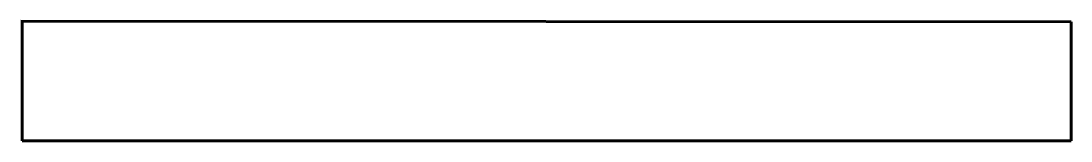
# Model space of a CAD drawing. Header units: millimetres. Extents: x -13.63 to -5, y 0 to 0.98.
import ezdxf

# ---------------------------------------------------------------- set-up
doc = ezdxf.new("R2010")
doc.units = ezdxf.units.MM
doc.linetypes.add('K5LT_BASIC', pattern=[0])

msp = doc.modelspace()

# ---------------------------------------------------------------- linework, layer by layer
at = {"color": 150, "linetype": 'K5LT_BASIC', "lineweight": 60, "true_color": 0x0080ff}
for p, q in [((-5.0002, 0.9779), (-13.6289, 0.9843)), ((-13.6194, 0), (-13.6194, 0.9843)), ((-5.0002, 0), (-5.0002, 0.9779)), ((-5.0002, 0), (-13.6194, 0))]:
    msp.add_line(p, q, dxfattribs=at)

doc.saveas('drawing.dxf')
